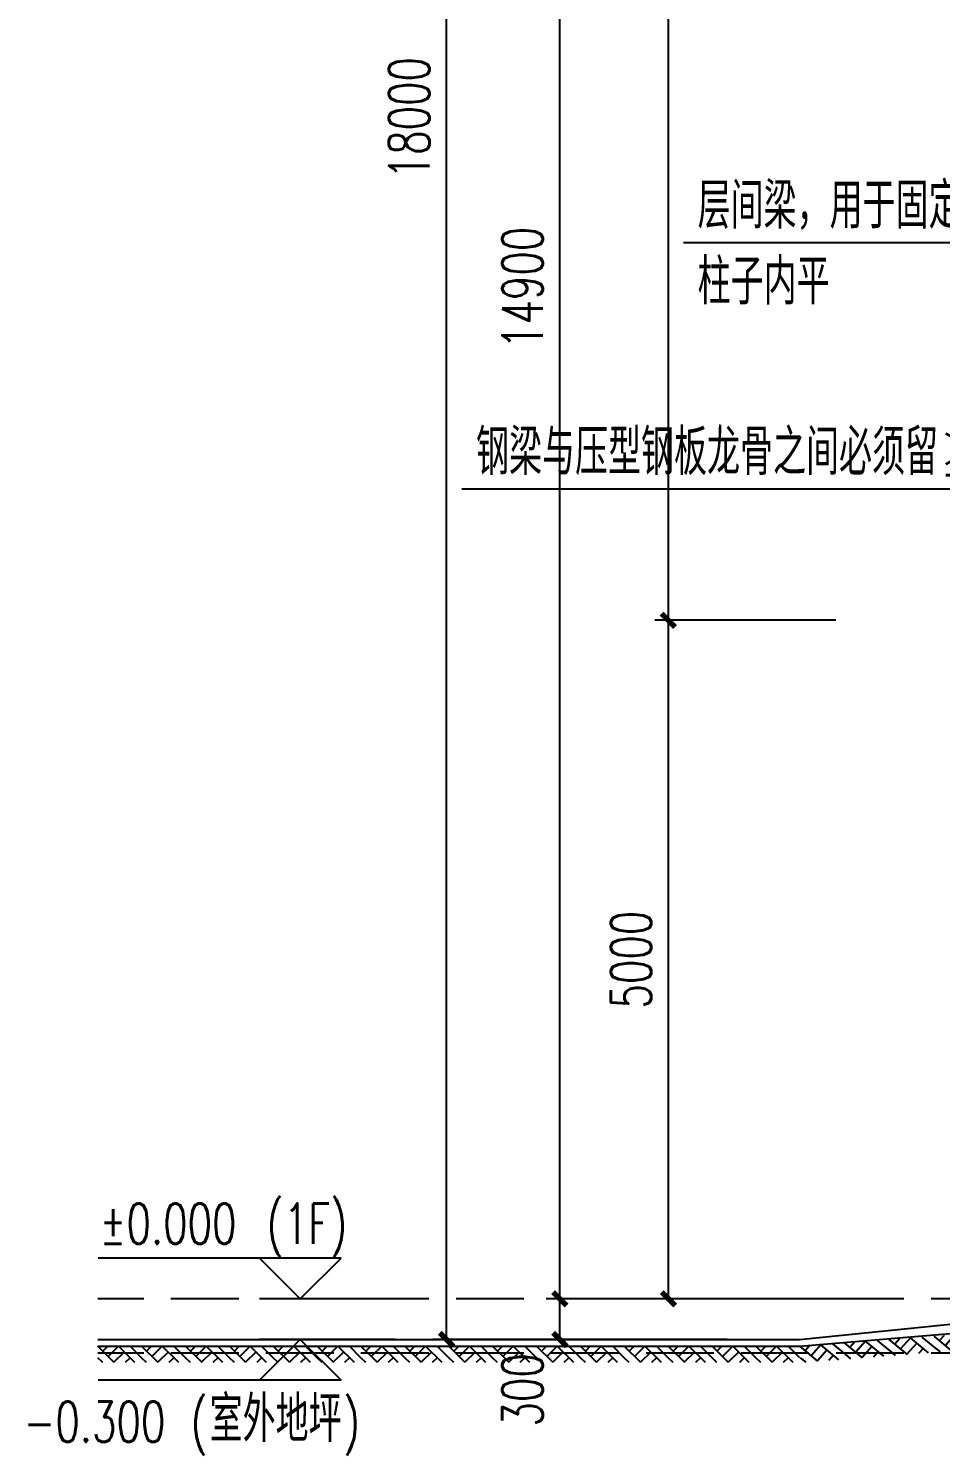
# Model space of a CAD drawing. Extents: x -1899985 to -450366, y 556196 to 2151267.
# Drawn here: x -1147174 to -1140456, y 567103 to 577617 of the extents above; entities that cross this region are included whole.
import ezdxf

# ---------------------------------------------------------------- set-up
doc = ezdxf.new("R2010")
doc.units = 0
doc.header["$LTSCALE"] = 1000
doc.header["$MEASUREMENT"] = 0
doc.linetypes.add('__DASH', pattern=[0.35, 0.25, -0.1])
doc.linetypes.add('DOTE', pattern=[2.42, 2, -0.2, 0.02, -0.2])
doc.layers.get('Defpoints').update_dxf_attribs({"color": 210})
for name, color, linetype in [('A-AXIS-D', 1, 'Continuous'), ('A-AXIS-DOTE', 14, 'DOTE'), ('A-AXIS-DP', 126, 'Continuous'), ('A-AXIS-SYMB', 3, 'Continuous'), ('A-HATCH-2', 251, 'Continuous'), ('AS-WALL', 40, 'Continuous'), ('DIM_ELEV', 3, 'Continuous'), ('PUB_TEXT', 7, 'Continuous')]:
    doc.layers.add(name, color=color, linetype=linetype)
doc.styles.add('_TCH_DIM', font='SIMPLEX', dxfattribs={"bigfont": 'GBCBIG'})
doc.styles.add('_TCH_DIM_T3', font='SIMPLEX', dxfattribs={"width": 0.705882, "bigfont": 'GBCBIG'})
doc.dimstyles.new('_TCH_ARCH&&100', dxfattribs={"dimtxt": 297.5, "dimasz": 100, "dimexe": 100, "dimexo": 100, "dimgap": 126.25, "dimtad": 1, "dimdec": 0, "dimzin": 0, "dimdsep": 46, "dimtxsty": '_TCH_DIM_T3', "dimblk": 'ARCHTICK', "dimcen": 0.09, "dimclrt": 7, "dimazin": 2, "dimtfac": 1, "dimtdec": 0, "dimtix": 1, "dimtmove": 2, "dimatfit": 3, "dimfxl": 0, "dimtolj": 1, "dimtzin": 0, "dimarcsym": 0})

# ---------------------------------------------------------------- blocks, each defined once
blk = doc.blocks.new('_ArchTick')
at = {"color": 0, "linetype": 'ByBlock', "const_width": 0.4}
blk.add_lwpolyline([(-0.5, -0.5), (0.5, 0.5)], dxfattribs=at)
blk = doc.blocks.new('*D394')
at = {"layer": 'A-AXIS-DP', "color": 0, "lineweight": -2}
for p, q in [((-1141227, 573257), (-1142560, 573257)), ((-1142460, 568257), (-1142460, 573257)), ((-1141227, 568257), (-1142560, 568257))]:
    blk.add_line(p, q, dxfattribs=at)
at = {"layer": 'Defpoints', "color": 0}
for p in [(-1142460, 573257), (-1141127, 573257), (-1141127, 568257)]:
    blk.add_point(p, dxfattribs=at)
at = {"layer": 'A-AXIS-DP', "color": 0, "lineweight": -2, "xscale": 100, "yscale": 100, "zscale": 100}
for p, rotation in [((-1142460, 573257), 90), ((-1142460, 568257), 270)]:
    blk.add_blockref('_ArchTick', p, dxfattribs=dict(at, rotation=rotation))
at = {"layer": 'A-AXIS-DP', "color": 7, "insert": (-1142735, 570757), "char_height": 297.5, "attachment_point": 5, "rotation": 90, "style": '_TCH_DIM_T3'}
blk.add_mtext('\\A1;5000', dxfattribs=at)
blk = doc.blocks.new('*D395')
at = {"layer": 'A-AXIS-DP', "color": 0, "lineweight": -2}
for p, q in [((-1141227, 583157), (-1142560, 583157)), ((-1142460, 573257), (-1142460, 583157)), ((-1141227, 573257), (-1142560, 573257))]:
    blk.add_line(p, q, dxfattribs=at)
at = {"layer": 'Defpoints', "color": 0}
for p in [(-1142460, 583157), (-1141127, 583157), (-1141127, 573257)]:
    blk.add_point(p, dxfattribs=at)
at = {"layer": 'A-AXIS-DP', "color": 0, "lineweight": -2, "xscale": 100, "yscale": 100, "zscale": 100}
for p, rotation in [((-1142460, 583157), 90), ((-1142460, 573257), 270)]:
    blk.add_blockref('_ArchTick', p, dxfattribs=dict(at, rotation=rotation))
at = {"layer": 'A-AXIS-DP', "color": 7, "insert": (-1142735, 578207), "char_height": 297.5, "attachment_point": 5, "rotation": 90, "style": '_TCH_DIM_T3'}
blk.add_mtext('\\A1;9900', dxfattribs=at)
blk = doc.blocks.new('*D396')
at = {"layer": 'A-AXIS-D', "color": 0, "lineweight": -2}
for p, q in [((-1142862, 585957), (-1144195, 585957)), ((-1144095, 567957), (-1144095, 585957)), ((-1142862, 567957), (-1144195, 567957))]:
    blk.add_line(p, q, dxfattribs=at)
at = {"layer": 'Defpoints', "color": 0}
for p in [(-1144095, 585957), (-1142762, 585957), (-1142762, 567957)]:
    blk.add_point(p, dxfattribs=at)
at = {"layer": 'A-AXIS-D', "color": 0, "lineweight": -2, "xscale": 100, "yscale": 100, "zscale": 100}
for p, rotation in [((-1144095, 585957), 90), ((-1144095, 567957), 270)]:
    blk.add_blockref('_ArchTick', p, dxfattribs=dict(at, rotation=rotation))
at = {"layer": 'A-AXIS-D', "color": 7, "insert": (-1144370, 576957), "char_height": 297.5, "attachment_point": 5, "rotation": 90, "style": '_TCH_DIM_T3'}
blk.add_mtext('\\A1;18000', dxfattribs=at)
blk = doc.blocks.new('*D397')
at = {"layer": 'A-AXIS-D', "color": 0, "lineweight": -2}
for p, q in [((-1142027, 568257), (-1143360, 568257)), ((-1143260, 567957), (-1143260, 568257)), ((-1142027, 567957), (-1143360, 567957))]:
    blk.add_line(p, q, dxfattribs=at)
at = {"layer": 'Defpoints', "color": 0}
for p in [(-1143260, 568257), (-1141927, 568257), (-1141927, 567957)]:
    blk.add_point(p, dxfattribs=at)
at = {"layer": 'A-AXIS-D', "color": 0, "lineweight": -2, "xscale": 100, "yscale": 100, "zscale": 100}
for p, rotation in [((-1143260, 568257), 90), ((-1143260, 567957), 270)]:
    blk.add_blockref('_ArchTick', p, dxfattribs=dict(at, rotation=rotation))
at = {"layer": 'A-AXIS-D', "color": 7, "insert": (-1143535, 567587), "char_height": 297.5, "attachment_point": 5, "rotation": 90, "style": '_TCH_DIM_T3'}
blk.add_mtext('\\A1;300', dxfattribs=at)
blk = doc.blocks.new('*D398')
at = {"layer": 'A-AXIS-D', "color": 0, "lineweight": -2}
for p, q in [((-1142027, 583157), (-1143360, 583157)), ((-1143260, 568257), (-1143260, 583157)), ((-1142027, 568257), (-1143360, 568257))]:
    blk.add_line(p, q, dxfattribs=at)
at = {"layer": 'Defpoints', "color": 0}
for p in [(-1143260, 583157), (-1141927, 583157), (-1141927, 568257)]:
    blk.add_point(p, dxfattribs=at)
at = {"layer": 'A-AXIS-D', "color": 0, "lineweight": -2, "xscale": 100, "yscale": 100, "zscale": 100}
for p, rotation in [((-1143260, 583157), 90), ((-1143260, 568257), 270)]:
    blk.add_blockref('_ArchTick', p, dxfattribs=dict(at, rotation=rotation))
at = {"layer": 'A-AXIS-D', "color": 7, "insert": (-1143535, 575707), "char_height": 297.5, "attachment_point": 5, "rotation": 90, "style": '_TCH_DIM_T3'}
blk.add_mtext('\\A1;14900', dxfattribs=at)
blk = doc.blocks.new('$LinePat$素土夯实')
at = {"color": 0}
for p, q in [((0, -210), (210, 0)), ((120, -300), (420, 0)), ((420, 0), (608, -188)), ((495, -300), (795, 0)), ((615, 0), (705, -90)), ((210, -210), (300, -300)), ((315, -105), (502, -293)), ((705, -300), (795, -210))]:
    blk.add_line(p, q, dxfattribs=at)

msp = doc.modelspace()

# ---------------------------------------------------------------- linework, layer by layer
at = {"layer": 'A-AXIS-DOTE', "linetype": '__DASH', "ltscale": 2}
for p, q in [((-1044824.9, 568257.5), (-1146664.3, 568257.5)), ((-1044824.9, 567857.5), (-1146664.3, 567857.5))]:
    msp.add_line(p, q, dxfattribs=at)
at = {"layer": 'A-AXIS-SYMB'}
for p, q in [((-1138839.8, 576039), (-1142350.1, 576039)), ((-1138878.1, 574222.5), (-1143982.1, 574222.5))]:
    msp.add_line(p, q, dxfattribs=at)
at = {"layer": 'AS-WALL'}
for points in [[(-1146664.3, 567957.5), (-1141495, 567957.5), (-1138545, 568257.5)], [(-1146664.3, 567907.5), (-1141492.5, 567907.5), (-1138545, 568157.5)]]:
    msp.add_lwpolyline(points, dxfattribs=at)
at = {"layer": 'DIM_ELEV'}
for p, q in [((-1144872, 568557.5), (-1146660, 568557.5)), ((-1145172, 568257.5), (-1145472, 568557.5)), ((-1145172, 568257.5), (-1144872, 568557.5)), ((-1144472, 568257.5), (-1145472, 568257.5)), ((-1145172, 567957.5), (-1145472, 567657.5)), ((-1144472, 567957.5), (-1145472, 567957.5)), ((-1145172, 567957.5), (-1144872, 567657.5)), ((-1144872, 567657.5), (-1146660, 567657.5))]:
    msp.add_line(p, q, dxfattribs=at)

# ---------------------------------------------------------------- block references
at = {"layer": 'A-HATCH-2', "xscale": -0.4159710061904984, "yscale": 0.4, "zscale": 0.4, "rotation": 4.335577861938617}
for p in [(-1140503.3, 567982.5), (-1140173.5, 568007.5), (-1141162.8, 567932.5), (-1140833, 567957.5)]:
    msp.add_blockref('$LinePat$素土夯实', p, dxfattribs=at)
at = {"layer": 'A-HATCH-2', "xscale": -0.4065856489042244, "yscale": 0.4, "zscale": 0.4}
for p in [(-1146341, 567907.5), (-1146017.8, 567907.5), (-1145694.6, 567907.5), (-1145371.3, 567907.5), (-1145048.1, 567907.5), (-1144724.9, 567907.5), (-1144401.6, 567907.5), (-1144078.4, 567907.5), (-1143755.2, 567907.5), (-1143431.9, 567907.5), (-1143108.7, 567907.5), (-1142785.4, 567907.5), (-1142462.2, 567907.5), (-1142139, 567907.5), (-1141815.7, 567907.5), (-1141492.5, 567907.5)]:
    msp.add_blockref('$LinePat$素土夯实', p, dxfattribs=at)

# ---------------------------------------------------------------- texts
at = {"layer": 'PUB_TEXT', "style": '_TCH_DIM'}
for s, height, p in [('层间梁，用于固定压型钢板墙体', 337.589, (-1142245.1, 576144)), ('柱子内平', 337.59, (-1142245.1, 575584)), ('钢梁与压型钢板龙骨之间必须留≥', 337.589, (-1143877.1, 574327.5)), ('室外地坪', 337.59, (-1145840, 567202.5))]:
    msp.add_text(s, height=height, dxfattribs=at).set_placement(p)
at = {"layer": 'PUB_TEXT', "style": '_TCH_DIM', "width": 0.705882}
for s, p in [('%%P0.000', (-1146650, 568662.5)), ('(1F)', (-1145420, 568662.5)), ('(', (-1145980, 567202.5)), (')', (-1144857, 567202.5)), ('-0.300', (-1147210, 567202.5))]:
    msp.add_text(s, height=297.5, dxfattribs=at).set_placement(p)

# ---------------------------------------------------------------- dimensions: what is measured, and where the dimension line sits
at = {"layer": 'A-AXIS-D'}
for p1, p2, picture, middle in [((-1142762, 567957.5), (-1142762, 585957.5), '*D396', (-1144370.3, 576957.5)), ((-1141927, 568257.5), (-1141927, 583157.5), '*D398', (-1143535.3, 575707.5))]:
    dim = msp.add_aligned_dim(p1=p1, p2=p2, distance=1333.3, dimstyle='_TCH_ARCH&&100', dxfattribs=at)
    dim.commit()
    dim.dimension.update_dxf_attribs({"geometry": picture, "text_midpoint": middle})
dim = msp.add_linear_dim(base=(-1143260.3, 568257.5), p1=(-1141927, 567957.5), p2=(-1141927, 568257.5), angle=90, dimstyle='_TCH_ARCH&&100', dxfattribs=at)
dim.commit()
dim.dimension.update_dxf_attribs({"geometry": '*D397', "text_midpoint": (-1143535.3, 567587.5), "dimtype": 129})
at = {"layer": 'A-AXIS-DP'}
for p1, p2, picture, middle in [((-1141127, 573257.5), (-1141127, 583157.5), '*D395', (-1142735.3, 578207.5)), ((-1141127, 568257.5), (-1141127, 573257.5), '*D394', (-1142735.3, 570757.5))]:
    dim = msp.add_aligned_dim(p1=p1, p2=p2, distance=1333.3, dimstyle='_TCH_ARCH&&100', dxfattribs=at)
    dim.commit()
    dim.dimension.update_dxf_attribs({"geometry": picture, "text_midpoint": middle})

doc.saveas('drawing.dxf')
